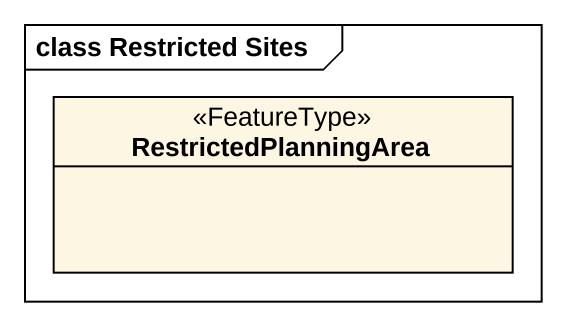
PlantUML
@startuml
mainframe class Restricted Sites
hide circle
hide empty members
class RestrictedPlanningArea <<FeatureType>>
@enduml
